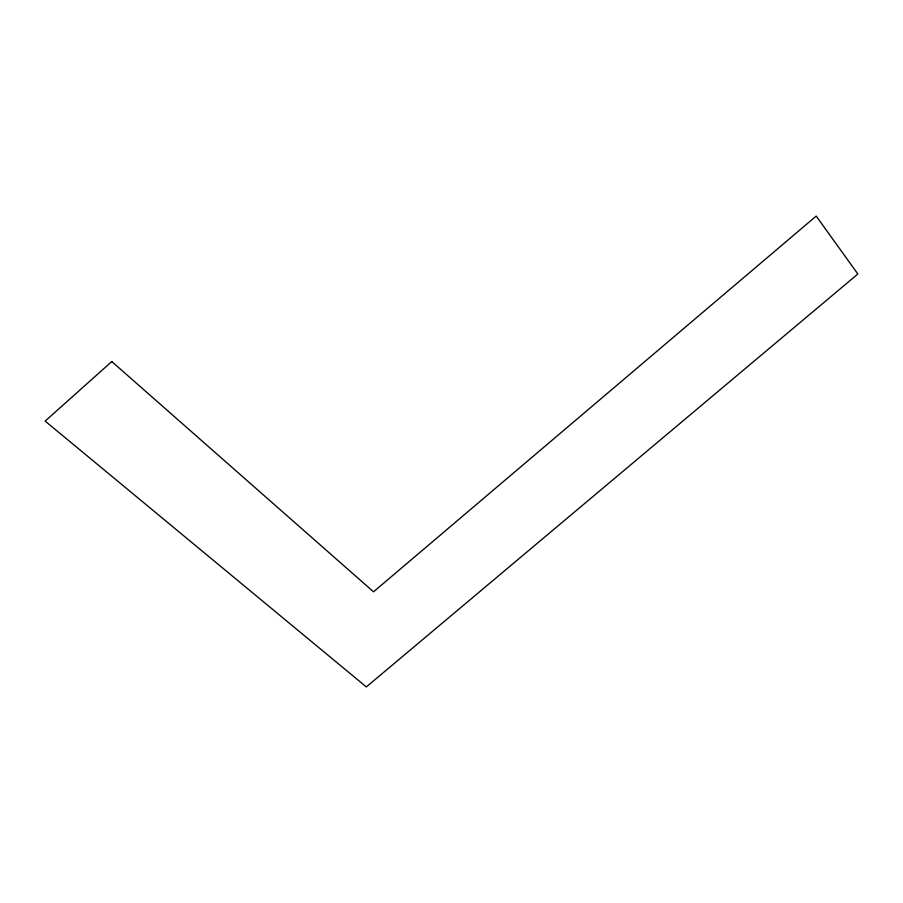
<?xml version="1.0" encoding="UTF-8"?>
<svg xmlns="http://www.w3.org/2000/svg" width="903" height="903" viewBox="0 0 903 903"><rect width="100%" height="100%" fill="white"/><g stroke="black" fill="none" stroke-linecap="round" stroke-linejoin="round"><path stroke-width="1.35" d="M111.78 361.55L45.15 421.103L366.325 686.923L857.85 274.004L816.21 216.077L373.515 591.804L111.78 361.55"/></g></svg>
